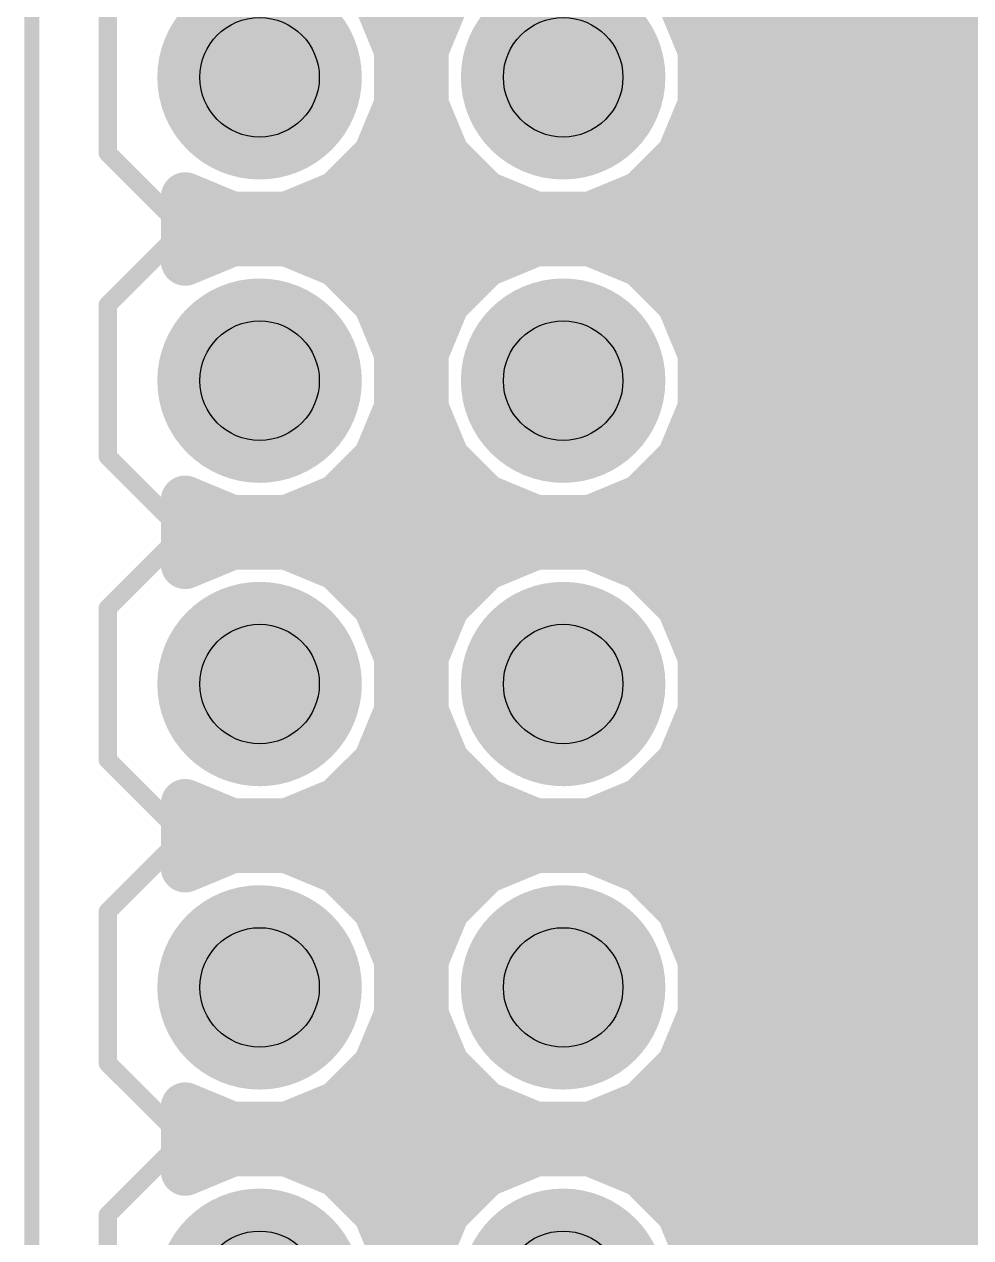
# Model space of a CAD drawing. Extents: x -0.1 to 54.7, y 0 to 86.4.
# Drawn here: x -0.06 to 7.85, y 42.35 to 52.51 of the extents above; entities that cross this region are included whole.
import ezdxf

# ---------------------------------------------------------------- set-up
doc = ezdxf.new("R2010")
doc.units = 0
for name, color, linetype in [('1', 22, 'CONTINUOUS'), ('16', 175, 'CONTINUOUS'), ('17', 82, 'CONTINUOUS'), ('20', 7, 'CONTINUOUS'), ('21', 253, 'CONTINUOUS'), ('29', 253, 'CONTINUOUS'), ('30', 253, 'CONTINUOUS'), ('44', 253, 'CONTINUOUS'), ('51', 253, 'CONTINUOUS')]:
    doc.layers.add(name, color=color, linetype=linetype)

# ---------------------------------------------------------------- blocks, each defined once
blk = doc.blocks.new('RECT')
blk.add_solid([(-0.5, -0.5), (0.5, -0.5), (-0.5, 0.5), (0.5, 0.5)])
blk = doc.blocks.new('ROUNDP')
at = {"const_width": 0.5}
blk.add_lwpolyline([(0, -0.25, 1), (0, 0.25, 1), (0, -0.25)], format="xyb", dxfattribs=at)

msp = doc.modelspace()

# ---------------------------------------------------------------- linework, layer by layer
at = {"layer": '1', "const_width": 0.4064}
for points in [[(3.0654, 52.3008), (2.8887, 52.7273)], [(3.4613, 52.7273), (3.2846, 52.3008)], [(5.6054, 52.3008), (5.4287, 52.7273)], [(3.0137, 52.4256), (3.3363, 52.4256)], [(5.5537, 52.4256), (15.4686, 52.4256)], [(3.0654, 51.8392), (3.0654, 52.3008)], [(3.2846, 52.3008), (3.2846, 51.8392)], [(5.6054, 51.8392), (5.6054, 52.3008)], [(3.0654, 52.0192), (3.2846, 52.0192)], [(5.6054, 52.0192), (15.4686, 52.0192)], [(2.8887, 51.4127), (3.0654, 51.8392)], [(3.2846, 51.8392), (3.4613, 51.4127)], [(5.4287, 51.4127), (5.6054, 51.8392)], [(2.9716, 51.6128), (3.3784, 51.6128)], [(5.5116, 51.6128), (15.4686, 51.6128)], [(2.5623, 51.0863), (2.8887, 51.4127)], [(3.4613, 51.4127), (3.7877, 51.0863)], [(5.1023, 51.0863), (5.4287, 51.4127)], [(2.6825, 51.2064), (3.6675, 51.2064)], [(5.2225, 51.2064), (15.4686, 51.2064)], [(1.2827, 50.5282), (1.2827, 51.0718)], [(1.2827, 51.0718), (1.6742, 50.9096)], [(2.1358, 50.9096), (2.5623, 51.0863)], [(3.7877, 51.0863), (4.2142, 50.9096)], [(4.6758, 50.9096), (5.1023, 51.0863)], [(1.6742, 50.9096), (2.1358, 50.9096)], [(4.2142, 50.9096), (4.6758, 50.9096)], [(1.2827, 50.8), (15.4686, 50.8)], [(1.6742, 50.6904), (1.2827, 50.5282)], [(2.1358, 50.6904), (1.6742, 50.6904)], [(2.5623, 50.5137), (2.1358, 50.6904)], [(4.2142, 50.6904), (3.7877, 50.5137)], [(4.6758, 50.6904), (4.2142, 50.6904)], [(5.1023, 50.5137), (4.6758, 50.6904)], [(2.8887, 50.1873), (2.5623, 50.5137)], [(3.7877, 50.5137), (3.4613, 50.1873)], [(5.4287, 50.1873), (5.1023, 50.5137)], [(2.6825, 50.3936), (3.6675, 50.3936)], [(5.2225, 50.3936), (15.4686, 50.3936)], [(3.0654, 49.7608), (2.8887, 50.1873)], [(3.4613, 50.1873), (3.2846, 49.7608)], [(5.6054, 49.7608), (5.4287, 50.1873)], [(2.9716, 49.9872), (3.3784, 49.9872)], [(5.5116, 49.9872), (15.4686, 49.9872)], [(3.0654, 49.2992), (3.0654, 49.7608)], [(3.2846, 49.7608), (3.2846, 49.2992)], [(5.6054, 49.2992), (5.6054, 49.7608)], [(3.0654, 49.5808), (3.2846, 49.5808)], [(5.6054, 49.5808), (15.4686, 49.5808)], [(2.8887, 48.8727), (3.0654, 49.2992)], [(3.2846, 49.2992), (3.4613, 48.8727)], [(5.4287, 48.8727), (5.6054, 49.2992)], [(3.0137, 49.1744), (3.3363, 49.1744)], [(5.5537, 49.1744), (15.4686, 49.1744)], [(2.5623, 48.5463), (2.8887, 48.8727)], [(3.4613, 48.8727), (3.7877, 48.5463)], [(5.1023, 48.5463), (5.4287, 48.8727)], [(2.7841, 48.768), (3.5659, 48.768)], [(5.3241, 48.768), (15.4686, 48.768)], [(1.2827, 47.9882), (1.2827, 48.5318)], [(1.2827, 48.5318), (1.6742, 48.3696)], [(2.1358, 48.3696), (2.5623, 48.5463)], [(3.7877, 48.5463), (4.2142, 48.3696)], [(4.6758, 48.3696), (5.1023, 48.5463)], [(1.6742, 48.3696), (2.1358, 48.3696)], [(4.2142, 48.3696), (4.6758, 48.3696)], [(1.2827, 48.3616), (15.4686, 48.3616)], [(1.6742, 48.1504), (1.2827, 47.9882)], [(2.1358, 48.1504), (1.6742, 48.1504)], [(2.5623, 47.9737), (2.1358, 48.1504)], [(4.2142, 48.1504), (3.7877, 47.9737)], [(4.6758, 48.1504), (4.2142, 48.1504)], [(5.1023, 47.9737), (4.6758, 48.1504)], [(2.8887, 47.6473), (2.5623, 47.9737)], [(3.7877, 47.9737), (3.4613, 47.6473)], [(5.4287, 47.6473), (5.1023, 47.9737)], [(2.5809, 47.9552), (3.7691, 47.9552)], [(5.1208, 47.9552), (15.4686, 47.9552)], [(3.0654, 47.2208), (2.8887, 47.6473)], [(3.4613, 47.6473), (3.2846, 47.2208)], [(5.6054, 47.2208), (5.4287, 47.6473)], [(2.9295, 47.5488), (3.4205, 47.5488)], [(5.4695, 47.5488), (15.4686, 47.5488)], [(3.0654, 46.7592), (3.0654, 47.2208)], [(3.2846, 47.2208), (3.2846, 46.7592)], [(5.6054, 46.7592), (5.6054, 47.2208)], [(3.0654, 47.1424), (3.2846, 47.1424)], [(5.6054, 47.1424), (15.4686, 47.1424)], [(2.8887, 46.3327), (3.0654, 46.7592)], [(3.2846, 46.7592), (3.4613, 46.3327)], [(5.4287, 46.3327), (5.6054, 46.7592)], [(3.0558, 46.736), (3.2942, 46.736)], [(5.5958, 46.736), (15.4686, 46.736)], [(2.5623, 46.0063), (2.8887, 46.3327)], [(3.4613, 46.3327), (3.7877, 46.0063)], [(5.1023, 46.0063), (5.4287, 46.3327)], [(2.8857, 46.3296), (3.4643, 46.3296)], [(5.4257, 46.3296), (15.4686, 46.3296)], [(1.2827, 45.4482), (1.2827, 45.9918)], [(1.2827, 45.9918), (1.6742, 45.8296)], [(2.1358, 45.8296), (2.5623, 46.0063)], [(3.7877, 46.0063), (4.2142, 45.8296)], [(4.6758, 45.8296), (5.1023, 46.0063)], [(1.2827, 45.9232), (1.4482, 45.9232)], [(1.6742, 45.8296), (2.1358, 45.8296)], [(2.3618, 45.9232), (3.9882, 45.9232)], [(4.2142, 45.8296), (4.6758, 45.8296)], [(4.9018, 45.9232), (15.4686, 45.9232)], [(1.6742, 45.6104), (1.2827, 45.4482)], [(2.1358, 45.6104), (1.6742, 45.6104)], [(2.5623, 45.4337), (2.1358, 45.6104)], [(4.2142, 45.6104), (3.7877, 45.4337)], [(4.6758, 45.6104), (4.2142, 45.6104)], [(5.1023, 45.4337), (4.6758, 45.6104)], [(1.2827, 45.5168), (1.4482, 45.5168)], [(2.3618, 45.5168), (3.9882, 45.5168)], [(2.8887, 45.1073), (2.5623, 45.4337)], [(3.7877, 45.4337), (3.4613, 45.1073)], [(4.9018, 45.5168), (15.4686, 45.5168)], [(5.4287, 45.1073), (5.1023, 45.4337)], [(2.8857, 45.1104), (3.4643, 45.1104)], [(3.0654, 44.6808), (2.8887, 45.1073)], [(3.4613, 45.1073), (3.2846, 44.6808)], [(5.4257, 45.1104), (15.4686, 45.1104)], [(5.6054, 44.6808), (5.4287, 45.1073)], [(3.0558, 44.704), (3.2942, 44.704)], [(3.0654, 44.2192), (3.0654, 44.6808)], [(3.2846, 44.6808), (3.2846, 44.2192)], [(5.5958, 44.704), (15.4686, 44.704)], [(5.6054, 44.2192), (5.6054, 44.6808)], [(2.8887, 43.7927), (3.0654, 44.2192)], [(3.0654, 44.2976), (3.2846, 44.2976)], [(3.2846, 44.2192), (3.4613, 43.7927)], [(5.4287, 43.7927), (5.6054, 44.2192)], [(5.6054, 44.2976), (15.4686, 44.2976)], [(2.5623, 43.4663), (2.8887, 43.7927)], [(2.9295, 43.8912), (3.4205, 43.8912)], [(3.4613, 43.7927), (3.7877, 43.4663)], [(5.1023, 43.4663), (5.4287, 43.7927)], [(5.4695, 43.8912), (15.4686, 43.8912)], [(1.2827, 42.9082), (1.2827, 43.4518)], [(1.2827, 43.4518), (1.6742, 43.2896)], [(2.1358, 43.2896), (2.5623, 43.4663)], [(2.5809, 43.4848), (3.7691, 43.4848)], [(3.7877, 43.4663), (4.2142, 43.2896)], [(4.6758, 43.2896), (5.1023, 43.4663)], [(5.1209, 43.4848), (15.4686, 43.4848)], [(1.6742, 43.2896), (2.1358, 43.2896)], [(4.2142, 43.2896), (4.6758, 43.2896)], [(1.2827, 43.0784), (15.4686, 43.0784)], [(1.6742, 43.0704), (1.2827, 42.9082)], [(2.1358, 43.0704), (1.6742, 43.0704)], [(2.5623, 42.8937), (2.1358, 43.0704)], [(4.2142, 43.0704), (3.7877, 42.8937)], [(4.6758, 43.0704), (4.2142, 43.0704)], [(5.1023, 42.8937), (4.6758, 43.0704)], [(2.8887, 42.5673), (2.5623, 42.8937)], [(3.7877, 42.8937), (3.4613, 42.5673)], [(5.4287, 42.5673), (5.1023, 42.8937)], [(2.7841, 42.672), (3.5659, 42.672)], [(5.3241, 42.672), (15.4686, 42.672)], [(3.0654, 42.1408), (2.8887, 42.5673)], [(3.4613, 42.5673), (3.2846, 42.1408)], [(5.6054, 42.1408), (5.4287, 42.5673)], [(3.0137, 42.2656), (3.3363, 42.2656)], [(5.5537, 42.2656), (15.4686, 42.2656)]]:
    msp.add_lwpolyline(points, dxfattribs=at)
at = {"layer": '1', "const_width": 0.2032}
for points in [[(3.0137, 52.5272, 1), (3.0137, 52.324)], [(3.3363, 52.324, 1), (3.3363, 52.5272)], [(5.5537, 52.5272, 1), (5.5537, 52.324)], [(3.167, 52.3008, 1), (2.9638, 52.3008)], [(2.9715, 52.2619, 1), (3.1593, 52.3397)], [(3.3862, 52.3008, 1), (3.183, 52.3008)], [(3.1907, 52.3397, 1), (3.3785, 52.2619)], [(5.707, 52.3008, 1), (5.5038, 52.3008)], [(5.5115, 52.2619, 1), (5.6993, 52.3397)], [(3.0654, 52.1208, 1), (3.0654, 51.9176)], [(3.2846, 51.9176, 1), (3.2846, 52.1208)], [(5.6054, 52.1208, 1), (5.6054, 51.9176)], [(3.1593, 51.8003, 1), (2.9715, 51.8781)], [(3.3785, 51.8781, 1), (3.1907, 51.8003)], [(5.6993, 51.8003, 1), (5.5115, 51.8781)], [(2.9638, 51.8392, 1), (3.167, 51.8392)], [(3.183, 51.8392, 1), (3.3862, 51.8392)], [(5.5038, 51.8392, 1), (5.707, 51.8392)], [(2.9716, 51.7144, 1), (2.9716, 51.5112)], [(3.3784, 51.5112, 1), (3.3784, 51.7144)], [(5.5116, 51.7144, 1), (5.5116, 51.5112)], [(2.9606, 51.3408, 1), (2.8169, 51.4845)], [(3.5331, 51.4845, 1), (3.3894, 51.3408)], [(5.5006, 51.3408, 1), (5.3569, 51.4845)], [(2.7949, 51.4516, 1), (2.9826, 51.3738)], [(3.3674, 51.3738, 1), (3.5551, 51.4516)], [(5.3349, 51.4516, 1), (5.5226, 51.3738)], [(2.6825, 51.308, 1), (2.6825, 51.1048)], [(3.6675, 51.1048, 1), (3.6675, 51.308)], [(5.2225, 51.308, 1), (5.2225, 51.1048)], [(1.3843, 51.0718, 1), (1.1811, 51.0718)], [(1.3216, 51.1656, 1), (1.2438, 50.9779)], [(2.4905, 51.1581, 1), (2.6342, 51.0144)], [(2.6012, 50.9924, 1), (2.5234, 51.1801)], [(3.8266, 51.1801, 1), (3.7488, 50.9924)], [(3.7158, 51.0144, 1), (3.8595, 51.1581)], [(5.0305, 51.1581, 1), (5.1742, 51.0144)], [(5.1412, 50.9924, 1), (5.0634, 51.1801)], [(1.6742, 51.0112, 1), (1.6742, 50.808)], [(1.6353, 50.8157, 1), (1.7131, 51.0035)], [(2.0969, 51.0035, 1), (2.1747, 50.8157)], [(2.1358, 50.808, 1), (2.1358, 51.0112)], [(4.2142, 51.0112, 1), (4.2142, 50.808)], [(4.1753, 50.8157, 1), (4.2531, 51.0035)], [(4.6369, 51.0035, 1), (4.7147, 50.8157)], [(4.6758, 50.808, 1), (4.6758, 51.0112)], [(1.2827, 50.9016, 1), (1.2827, 50.6984)], [(1.6742, 50.792, 1), (1.6742, 50.5888)], [(1.7131, 50.5965, 1), (1.6353, 50.7843)], [(2.1747, 50.7843, 1), (2.0969, 50.5965)], [(2.1358, 50.5888, 1), (2.1358, 50.792)], [(4.2142, 50.792, 1), (4.2142, 50.5888)], [(4.2531, 50.5965, 1), (4.1753, 50.7843)], [(4.7147, 50.7843, 1), (4.6369, 50.5965)], [(4.6758, 50.5888, 1), (4.6758, 50.792)], [(1.2438, 50.6221, 1), (1.3216, 50.4344)], [(2.6342, 50.5856, 1), (2.4905, 50.4419)], [(2.5234, 50.4199, 1), (2.6012, 50.6076)], [(3.7488, 50.6076, 1), (3.8266, 50.4199)], [(3.8595, 50.4419, 1), (3.7158, 50.5856)], [(5.1742, 50.5856, 1), (5.0305, 50.4419)], [(5.0634, 50.4199, 1), (5.1412, 50.6076)], [(1.1811, 50.5282, 1), (1.3843, 50.5282)], [(2.6825, 50.4952, 1), (2.6825, 50.292)], [(3.6675, 50.292, 1), (3.6675, 50.4952)], [(5.2225, 50.4952, 1), (5.2225, 50.292)], [(2.9826, 50.2262, 1), (2.7949, 50.1484)], [(2.8169, 50.1155, 1), (2.9606, 50.2592)], [(3.3894, 50.2592, 1), (3.5331, 50.1155)], [(3.5551, 50.1484, 1), (3.3674, 50.2262)], [(5.5226, 50.2262, 1), (5.3349, 50.1484)], [(5.3569, 50.1155, 1), (5.5006, 50.2592)], [(2.9716, 50.0888, 1), (2.9716, 49.8856)], [(3.3784, 49.8856, 1), (3.3784, 50.0888)], [(5.5116, 50.0888, 1), (5.5116, 49.8856)], [(3.167, 49.7608, 1), (2.9638, 49.7608)], [(2.9715, 49.7219, 1), (3.1593, 49.7997)], [(3.3862, 49.7608, 1), (3.183, 49.7608)], [(3.1907, 49.7997, 1), (3.3785, 49.7219)], [(5.707, 49.7608, 1), (5.5038, 49.7608)], [(5.5115, 49.7219, 1), (5.6993, 49.7997)], [(3.0654, 49.6824, 1), (3.0654, 49.4792)], [(3.2846, 49.4792, 1), (3.2846, 49.6824)], [(5.6054, 49.6824, 1), (5.6054, 49.4792)], [(3.1593, 49.2603, 1), (2.9715, 49.3381)], [(3.3785, 49.3381, 1), (3.1907, 49.2603)], [(5.6993, 49.2603, 1), (5.5115, 49.3381)], [(2.9638, 49.2992, 1), (3.167, 49.2992)], [(3.183, 49.2992, 1), (3.3862, 49.2992)], [(5.5038, 49.2992, 1), (5.707, 49.2992)], [(3.0137, 49.276, 1), (3.0137, 49.0728)], [(3.3363, 49.0728, 1), (3.3363, 49.276)], [(5.5537, 49.276, 1), (5.5537, 49.0728)], [(2.9606, 48.8008, 1), (2.8169, 48.9445)], [(3.5331, 48.9445, 1), (3.3894, 48.8008)], [(5.5006, 48.8008, 1), (5.3569, 48.9445)], [(2.7949, 48.9116, 1), (2.9826, 48.8338)], [(3.3674, 48.8338, 1), (3.5551, 48.9116)], [(5.3349, 48.9116, 1), (5.5226, 48.8338)], [(2.7841, 48.8696, 1), (2.7841, 48.6664)], [(3.5659, 48.6664, 1), (3.5659, 48.8696)], [(5.3241, 48.8696, 1), (5.3241, 48.6664)], [(1.3843, 48.5318, 1), (1.1811, 48.5318)], [(1.3216, 48.6256, 1), (1.2438, 48.4379)], [(2.4905, 48.6181, 1), (2.6342, 48.4744)], [(2.6012, 48.4524, 1), (2.5234, 48.6401)], [(3.8266, 48.6401, 1), (3.7488, 48.4524)], [(3.7158, 48.4744, 1), (3.8595, 48.6181)], [(5.0305, 48.6181, 1), (5.1742, 48.4744)], [(5.1412, 48.4524, 1), (5.0634, 48.6401)], [(1.6742, 48.4712, 1), (1.6742, 48.268)], [(1.6353, 48.2757, 1), (1.7131, 48.4635)], [(2.0969, 48.4635, 1), (2.1747, 48.2757)], [(2.1358, 48.268, 1), (2.1358, 48.4712)], [(4.2142, 48.4712, 1), (4.2142, 48.268)], [(4.1753, 48.2757, 1), (4.2531, 48.4635)], [(4.6369, 48.4635, 1), (4.7147, 48.2757)], [(4.6758, 48.268, 1), (4.6758, 48.4712)], [(1.2827, 48.4632, 1), (1.2827, 48.26)], [(1.6742, 48.252, 1), (1.6742, 48.0488)], [(1.7131, 48.0565, 1), (1.6353, 48.2443)], [(2.1747, 48.2443, 1), (2.0969, 48.0565)], [(2.1358, 48.0488, 1), (2.1358, 48.252)], [(4.2142, 48.252, 1), (4.2142, 48.0488)], [(4.2531, 48.0565, 1), (4.1753, 48.2443)], [(4.7147, 48.2443, 1), (4.6369, 48.0565)], [(4.6758, 48.0488, 1), (4.6758, 48.252)], [(1.2438, 48.0821, 1), (1.3216, 47.8944)], [(2.6342, 48.0456, 1), (2.4905, 47.9019)], [(2.5234, 47.8799, 1), (2.6012, 48.0676)], [(3.7488, 48.0676, 1), (3.8266, 47.8799)], [(3.8595, 47.9019, 1), (3.7158, 48.0456)], [(5.1742, 48.0456, 1), (5.0305, 47.9019)], [(5.0634, 47.8799, 1), (5.1412, 48.0676)], [(1.1811, 47.9882, 1), (1.3843, 47.9882)], [(2.5809, 48.0568, 1), (2.5809, 47.8536)], [(3.7691, 47.8536, 1), (3.7691, 48.0568)], [(5.1208, 48.0568, 1), (5.1208, 47.8536)], [(2.9826, 47.6862, 1), (2.7949, 47.6084)], [(2.8169, 47.5755, 1), (2.9606, 47.7192)], [(3.3894, 47.7192, 1), (3.5331, 47.5755)], [(3.5551, 47.6084, 1), (3.3674, 47.6862)], [(5.5226, 47.6862, 1), (5.3349, 47.6084)], [(5.3569, 47.5755, 1), (5.5006, 47.7192)], [(2.9295, 47.6504, 1), (2.9295, 47.4472)], [(3.4205, 47.4472, 1), (3.4205, 47.6504)], [(5.4695, 47.6504, 1), (5.4695, 47.4472)], [(3.167, 47.2208, 1), (2.9638, 47.2208)], [(2.9715, 47.1819, 1), (3.1593, 47.2597)], [(3.3862, 47.2208, 1), (3.183, 47.2208)], [(3.1907, 47.2597, 1), (3.3785, 47.1819)], [(5.707, 47.2208, 1), (5.5038, 47.2208)], [(5.5115, 47.1819, 1), (5.6993, 47.2597)], [(3.0654, 47.244, 1), (3.0654, 47.0408)], [(3.2846, 47.0408, 1), (3.2846, 47.244)], [(5.6054, 47.244, 1), (5.6054, 47.0408)], [(3.1593, 46.7203, 1), (2.9715, 46.7981)], [(3.3785, 46.7981, 1), (3.1907, 46.7203)], [(5.6993, 46.7203, 1), (5.5115, 46.7981)], [(3.0558, 46.8376, 1), (3.0558, 46.6344)], [(2.9638, 46.7592, 1), (3.167, 46.7592)], [(3.183, 46.7592, 1), (3.3862, 46.7592)], [(3.2942, 46.6344, 1), (3.2942, 46.8376)], [(5.5958, 46.8376, 1), (5.5958, 46.6344)], [(5.5038, 46.7592, 1), (5.707, 46.7592)], [(2.9606, 46.2608, 1), (2.8169, 46.4045)], [(3.5331, 46.4045, 1), (3.3894, 46.2608)], [(5.5006, 46.2608, 1), (5.3569, 46.4045)], [(2.8857, 46.4312, 1), (2.8857, 46.228)], [(2.7949, 46.3716, 1), (2.9826, 46.2938)], [(3.3674, 46.2938, 1), (3.5551, 46.3716)], [(3.4643, 46.228, 1), (3.4643, 46.4312)], [(5.4257, 46.4312, 1), (5.4257, 46.228)], [(5.3349, 46.3716, 1), (5.5226, 46.2938)], [(1.3843, 45.9918, 1), (1.1811, 45.9918)], [(1.3216, 46.0856, 1), (1.2438, 45.8979)], [(2.4905, 46.0781, 1), (2.6342, 45.9344)], [(2.6012, 45.9124, 1), (2.5234, 46.1001)], [(3.8266, 46.1001, 1), (3.7488, 45.9124)], [(3.7158, 45.9344, 1), (3.8595, 46.0781)], [(5.0305, 46.0781, 1), (5.1742, 45.9344)], [(5.1412, 45.9124, 1), (5.0634, 46.1001)], [(1.2827, 46.0248, 1), (1.2827, 45.8216)], [(1.4482, 45.8216, 1), (1.4482, 46.0248)], [(1.6742, 45.9312, 1), (1.6742, 45.728)], [(1.6353, 45.7357, 1), (1.7131, 45.9235)], [(2.0969, 45.9235, 1), (2.1747, 45.7357)], [(2.1358, 45.728, 1), (2.1358, 45.9312)], [(2.3618, 46.0248, 1), (2.3618, 45.8216)], [(3.9882, 45.8216, 1), (3.9882, 46.0248)], [(4.2142, 45.9312, 1), (4.2142, 45.728)], [(4.1753, 45.7357, 1), (4.2531, 45.9235)], [(4.6369, 45.9235, 1), (4.7147, 45.7357)], [(4.6758, 45.728, 1), (4.6758, 45.9312)], [(4.9018, 46.0248, 1), (4.9018, 45.8216)], [(1.6742, 45.712, 1), (1.6742, 45.5088)], [(1.7131, 45.5165, 1), (1.6353, 45.7043)], [(2.1747, 45.7043, 1), (2.0969, 45.5165)], [(2.1358, 45.5088, 1), (2.1358, 45.712)], [(4.2142, 45.712, 1), (4.2142, 45.5088)], [(4.2531, 45.5165, 1), (4.1753, 45.7043)], [(4.7147, 45.7043, 1), (4.6369, 45.5165)], [(4.6758, 45.5088, 1), (4.6758, 45.712)], [(1.2827, 45.6184, 1), (1.2827, 45.4152)], [(1.2438, 45.5421, 1), (1.3216, 45.3544)], [(1.4482, 45.4152, 1), (1.4482, 45.6184)], [(2.3618, 45.6184, 1), (2.3618, 45.4152)], [(2.6342, 45.5056, 1), (2.4905, 45.3619)], [(2.5234, 45.3399, 1), (2.6012, 45.5276)], [(3.7488, 45.5276, 1), (3.8266, 45.3399)], [(3.8595, 45.3619, 1), (3.7158, 45.5056)], [(3.9882, 45.4152, 1), (3.9882, 45.6184)], [(4.9018, 45.6184, 1), (4.9018, 45.4152)], [(5.1742, 45.5056, 1), (5.0305, 45.3619)], [(5.0634, 45.3399, 1), (5.1412, 45.5276)], [(1.1811, 45.4482, 1), (1.3843, 45.4482)], [(2.8857, 45.212, 1), (2.8857, 45.0088)], [(2.9826, 45.1462, 1), (2.7949, 45.0684)], [(2.8169, 45.0355, 1), (2.9606, 45.1792)], [(3.3894, 45.1792, 1), (3.5331, 45.0355)], [(3.5551, 45.0684, 1), (3.3674, 45.1462)], [(3.4643, 45.0088, 1), (3.4643, 45.212)], [(5.4257, 45.212, 1), (5.4257, 45.0088)], [(5.5226, 45.1462, 1), (5.3349, 45.0684)], [(5.3569, 45.0355, 1), (5.5006, 45.1792)], [(3.0558, 44.8056, 1), (3.0558, 44.6024)], [(3.167, 44.6808, 1), (2.9638, 44.6808)], [(2.9715, 44.6419, 1), (3.1593, 44.7197)], [(3.3862, 44.6808, 1), (3.183, 44.6808)], [(3.1907, 44.7197, 1), (3.3785, 44.6419)], [(3.2942, 44.6024, 1), (3.2942, 44.8056)], [(5.5958, 44.8056, 1), (5.5958, 44.6024)], [(5.707, 44.6808, 1), (5.5038, 44.6808)], [(5.5115, 44.6419, 1), (5.6993, 44.7197)], [(3.0654, 44.3992, 1), (3.0654, 44.196)], [(3.1593, 44.1803, 1), (2.9715, 44.2581)], [(3.3785, 44.2581, 1), (3.1907, 44.1803)], [(3.2846, 44.196, 1), (3.2846, 44.3992)], [(5.6054, 44.3992, 1), (5.6054, 44.196)], [(5.6993, 44.1803, 1), (5.5115, 44.2581)], [(2.9638, 44.2192, 1), (3.167, 44.2192)], [(3.183, 44.2192, 1), (3.3862, 44.2192)], [(5.5038, 44.2192, 1), (5.707, 44.2192)], [(2.9606, 43.7208, 1), (2.8169, 43.8645)], [(2.9295, 43.9928, 1), (2.9295, 43.7896)], [(3.5331, 43.8645, 1), (3.3894, 43.7208)], [(3.4205, 43.7896, 1), (3.4205, 43.9928)], [(5.5006, 43.7208, 1), (5.3569, 43.8645)], [(5.4695, 43.9928, 1), (5.4695, 43.7896)], [(2.7949, 43.8316, 1), (2.9826, 43.7538)], [(3.3674, 43.7538, 1), (3.5551, 43.8316)], [(5.3349, 43.8316, 1), (5.5226, 43.7538)], [(1.3843, 43.4518, 1), (1.1811, 43.4518)], [(1.3216, 43.5456, 1), (1.2438, 43.3579)], [(2.4905, 43.5381, 1), (2.6342, 43.3944)], [(2.5809, 43.5864, 1), (2.5809, 43.3832)], [(2.6012, 43.3724, 1), (2.5234, 43.5601)], [(3.8266, 43.5601, 1), (3.7488, 43.3724)], [(3.7158, 43.3944, 1), (3.8595, 43.5381)], [(3.7691, 43.3832, 1), (3.7691, 43.5864)], [(5.0305, 43.5381, 1), (5.1742, 43.3944)], [(5.1209, 43.5864, 1), (5.1209, 43.3832)], [(5.1412, 43.3724, 1), (5.0634, 43.5601)], [(1.6742, 43.3912, 1), (1.6742, 43.188)], [(1.6353, 43.1957, 1), (1.7131, 43.3835)], [(2.0969, 43.3835, 1), (2.1747, 43.1957)], [(2.1358, 43.188, 1), (2.1358, 43.3912)], [(4.2142, 43.3912, 1), (4.2142, 43.188)], [(4.1753, 43.1957, 1), (4.2531, 43.3835)], [(4.6369, 43.3835, 1), (4.7147, 43.1957)], [(4.6758, 43.188, 1), (4.6758, 43.3912)], [(1.2827, 43.18, 1), (1.2827, 42.9768)], [(1.6742, 43.172, 1), (1.6742, 42.9688)], [(1.7131, 42.9765, 1), (1.6353, 43.1643)], [(2.1747, 43.1643, 1), (2.0969, 42.9765)], [(2.1358, 42.9688, 1), (2.1358, 43.172)], [(4.2142, 43.172, 1), (4.2142, 42.9688)], [(4.2531, 42.9765, 1), (4.1753, 43.1643)], [(4.7147, 43.1643, 1), (4.6369, 42.9765)], [(4.6758, 42.9688, 1), (4.6758, 43.172)], [(1.2438, 43.0021, 1), (1.3216, 42.8144)], [(2.6342, 42.9656, 1), (2.4905, 42.8219)], [(2.5234, 42.7999, 1), (2.6012, 42.9876)], [(3.7488, 42.9876, 1), (3.8266, 42.7999)], [(3.8595, 42.8219, 1), (3.7158, 42.9656)], [(5.1742, 42.9656, 1), (5.0305, 42.8219)], [(5.0634, 42.7999, 1), (5.1412, 42.9876)], [(1.1811, 42.9082, 1), (1.3843, 42.9082)], [(2.7841, 42.7736, 1), (2.7841, 42.5704)], [(3.5659, 42.5704, 1), (3.5659, 42.7736)], [(5.3241, 42.7736, 1), (5.3241, 42.5704)], [(2.9826, 42.6062, 1), (2.7949, 42.5284)], [(2.8169, 42.4955, 1), (2.9606, 42.6392)], [(3.3894, 42.6392, 1), (3.5331, 42.4955)], [(3.5551, 42.5284, 1), (3.3674, 42.6062)], [(5.5226, 42.6062, 1), (5.3349, 42.5284)], [(5.3569, 42.4955, 1), (5.5006, 42.6392)], [(3.0137, 42.3672, 1), (3.0137, 42.164)], [(3.3363, 42.164, 1), (3.3363, 42.3672)], [(5.5537, 42.3672, 1), (5.5537, 42.164)]]:
    msp.add_lwpolyline(points, format="xyb", dxfattribs=at)
at = {"layer": '16', "const_width": 0.4064}
for points in [[(3.0654, 52.3008), (2.8887, 52.7273)], [(3.4613, 52.7273), (3.2846, 52.3008)], [(5.6054, 52.3008), (5.4287, 52.7273)], [(3.0137, 52.4256), (3.3363, 52.4256)], [(5.5537, 52.4256), (43.2323, 52.4256)], [(3.0654, 51.8392), (3.0654, 52.3008)], [(3.2846, 52.3008), (3.2846, 51.8392)], [(5.6054, 51.8392), (5.6054, 52.3008)], [(3.0654, 52.0192), (3.2846, 52.0192)], [(5.6054, 52.0192), (43.6387, 52.0192)], [(2.8887, 51.4127), (3.0654, 51.8392)], [(3.2846, 51.8392), (3.4613, 51.4127)], [(5.4287, 51.4127), (5.6054, 51.8392)], [(2.9716, 51.6128), (3.3784, 51.6128)], [(5.5116, 51.6128), (44.0451, 51.6128)], [(2.5623, 51.0863), (2.8887, 51.4127)], [(3.4613, 51.4127), (3.7877, 51.0863)], [(5.1023, 51.0863), (5.4287, 51.4127)], [(2.6825, 51.2064), (3.6675, 51.2064)], [(5.2225, 51.2064), (44.4515, 51.2064)], [(1.2827, 50.5282), (1.2827, 51.0718)], [(1.2827, 51.0718), (1.6742, 50.9096)], [(2.1358, 50.9096), (2.5623, 51.0863)], [(3.7877, 51.0863), (4.2142, 50.9096)], [(4.6758, 50.9096), (5.1023, 51.0863)], [(1.6742, 50.9096), (2.1358, 50.9096)], [(4.2142, 50.9096), (4.6758, 50.9096)], [(1.2827, 50.8), (44.8579, 50.8)], [(1.6742, 50.6904), (1.2827, 50.5282)], [(2.1358, 50.6904), (1.6742, 50.6904)], [(2.5623, 50.5137), (2.1358, 50.6904)], [(4.2142, 50.6904), (3.7877, 50.5137)], [(4.6758, 50.6904), (4.2142, 50.6904)], [(5.1023, 50.5137), (4.6758, 50.6904)], [(2.8887, 50.1873), (2.5623, 50.5137)], [(3.7877, 50.5137), (3.4613, 50.1873)], [(5.4287, 50.1873), (5.1023, 50.5137)], [(2.6825, 50.3936), (3.6675, 50.3936)], [(5.2225, 50.3936), (45.2643, 50.3936)], [(3.0654, 49.7608), (2.8887, 50.1873)], [(3.4613, 50.1873), (3.2846, 49.7608)], [(5.6054, 49.7608), (5.4287, 50.1873)], [(2.9716, 49.9872), (3.3784, 49.9872)], [(5.5116, 49.9872), (45.6707, 49.9872)], [(3.0654, 49.2992), (3.0654, 49.7608)], [(3.2846, 49.7608), (3.2846, 49.2992)], [(5.6054, 49.2992), (5.6054, 49.7608)], [(3.0654, 49.5808), (3.2846, 49.5808)], [(5.6054, 49.5808), (46.0771, 49.5808)], [(2.8887, 48.8727), (3.0654, 49.2992)], [(3.2846, 49.2992), (3.4613, 48.8727)], [(5.4287, 48.8727), (5.6054, 49.2992)], [(3.0137, 49.1744), (3.3363, 49.1744)], [(5.5537, 49.1744), (46.4835, 49.1744)], [(2.5623, 48.5463), (2.8887, 48.8727)], [(3.4613, 48.8727), (3.7877, 48.5463)], [(5.1023, 48.5463), (5.4287, 48.8727)], [(2.7841, 48.768), (3.5659, 48.768)], [(5.3241, 48.768), (46.8899, 48.768)], [(1.2827, 47.9882), (1.2827, 48.5318)], [(1.2827, 48.5318), (1.6742, 48.3696)], [(2.1358, 48.3696), (2.5623, 48.5463)], [(3.7877, 48.5463), (4.2142, 48.3696)], [(4.6758, 48.3696), (5.1023, 48.5463)], [(1.6742, 48.3696), (2.1358, 48.3696)], [(4.2142, 48.3696), (4.6758, 48.3696)], [(1.2827, 48.3616), (47.2963, 48.3616)], [(1.6742, 48.1504), (1.2827, 47.9882)], [(2.1358, 48.1504), (1.6742, 48.1504)], [(2.5623, 47.9737), (2.1358, 48.1504)], [(4.2142, 48.1504), (3.7877, 47.9737)], [(4.6758, 48.1504), (4.2142, 48.1504)], [(5.1023, 47.9737), (4.6758, 48.1504)], [(2.8887, 47.6473), (2.5623, 47.9737)], [(3.7877, 47.9737), (3.4613, 47.6473)], [(5.4287, 47.6473), (5.1023, 47.9737)], [(2.5809, 47.9552), (3.7691, 47.9552)], [(5.1208, 47.9552), (47.7027, 47.9552)], [(3.0654, 47.2208), (2.8887, 47.6473)], [(3.4613, 47.6473), (3.2846, 47.2208)], [(5.6054, 47.2208), (5.4287, 47.6473)], [(2.9295, 47.5488), (3.4205, 47.5488)], [(5.4695, 47.5488), (48.1091, 47.5488)], [(3.0654, 46.7592), (3.0654, 47.2208)], [(3.2846, 47.2208), (3.2846, 46.7592)], [(5.6054, 46.7592), (5.6054, 47.2208)], [(3.0654, 47.1424), (3.2846, 47.1424)], [(5.6054, 47.1424), (48.5155, 47.1424)], [(2.8887, 46.3327), (3.0654, 46.7592)], [(3.2846, 46.7592), (3.4613, 46.3327)], [(5.4287, 46.3327), (5.6054, 46.7592)], [(3.0558, 46.736), (3.2942, 46.736)], [(5.5958, 46.736), (48.9219, 46.736)], [(2.5623, 46.0063), (2.8887, 46.3327)], [(3.4613, 46.3327), (3.7877, 46.0063)], [(5.1023, 46.0063), (5.4287, 46.3327)], [(2.8857, 46.3296), (3.4643, 46.3296)], [(5.4257, 46.3296), (49.1843, 46.3296)], [(1.2827, 45.4482), (1.2827, 45.9918)], [(1.2827, 45.9918), (1.6742, 45.8296)], [(2.1358, 45.8296), (2.5623, 46.0063)], [(3.7877, 46.0063), (4.2142, 45.8296)], [(4.6758, 45.8296), (5.1023, 46.0063)], [(1.2827, 45.9232), (1.4482, 45.9232)], [(1.6742, 45.8296), (2.1358, 45.8296)], [(2.3618, 45.9232), (3.9882, 45.9232)], [(4.2142, 45.8296), (4.6758, 45.8296)], [(4.9018, 45.9232), (49.7082, 45.9232)], [(1.6742, 45.6104), (1.2827, 45.4482)], [(2.1358, 45.6104), (1.6742, 45.6104)], [(2.5623, 45.4337), (2.1358, 45.6104)], [(4.2142, 45.6104), (3.7877, 45.4337)], [(4.6758, 45.6104), (4.2142, 45.6104)], [(5.1023, 45.4337), (4.6758, 45.6104)], [(1.2827, 45.5168), (1.4482, 45.5168)], [(2.3618, 45.5168), (3.9882, 45.5168)], [(2.8887, 45.1073), (2.5623, 45.4337)], [(3.7877, 45.4337), (3.4613, 45.1073)], [(4.9018, 45.5168), (49.7082, 45.5168)], [(5.4287, 45.1073), (5.1023, 45.4337)], [(2.8857, 45.1104), (3.4643, 45.1104)], [(3.0654, 44.6808), (2.8887, 45.1073)], [(3.4613, 45.1073), (3.2846, 44.6808)], [(5.4257, 45.1104), (49.1843, 45.1104)], [(5.6054, 44.6808), (5.4287, 45.1073)], [(3.0558, 44.704), (3.2942, 44.704)], [(3.0654, 44.2192), (3.0654, 44.6808)], [(3.2846, 44.6808), (3.2846, 44.2192)], [(5.5958, 44.704), (49.0142, 44.704)], [(5.6054, 44.2192), (5.6054, 44.6808)], [(2.8887, 43.7927), (3.0654, 44.2192)], [(3.0654, 44.2976), (3.2846, 44.2976)], [(3.2846, 44.2192), (3.4613, 43.7927)], [(5.4287, 43.7927), (5.6054, 44.2192)], [(5.6054, 44.2976), (49.0046, 44.2976)], [(2.5623, 43.4663), (2.8887, 43.7927)], [(2.9295, 43.8912), (3.4205, 43.8912)], [(3.4613, 43.7927), (3.7877, 43.4663)], [(5.1023, 43.4663), (5.4287, 43.7927)], [(5.4695, 43.8912), (49.1405, 43.8912)], [(1.2827, 42.9082), (1.2827, 43.4518)], [(1.2827, 43.4518), (1.6742, 43.2896)], [(2.1358, 43.2896), (2.5623, 43.4663)], [(2.5809, 43.4848), (3.7691, 43.4848)], [(3.7877, 43.4663), (4.2142, 43.2896)], [(4.6758, 43.2896), (5.1023, 43.4663)], [(5.1209, 43.4848), (49.4891, 43.4848)], [(1.6742, 43.2896), (2.1358, 43.2896)], [(4.2142, 43.2896), (4.6758, 43.2896)], [(1.2827, 43.0784), (53.3273, 43.0784)], [(1.6742, 43.0704), (1.2827, 42.9082)], [(2.1358, 43.0704), (1.6742, 43.0704)], [(2.5623, 42.8937), (2.1358, 43.0704)], [(4.2142, 43.0704), (3.7877, 42.8937)], [(4.6758, 43.0704), (4.2142, 43.0704)], [(5.1023, 42.8937), (4.6758, 43.0704)], [(2.8887, 42.5673), (2.5623, 42.8937)], [(3.7877, 42.8937), (3.4613, 42.5673)], [(5.4287, 42.5673), (5.1023, 42.8937)], [(2.7841, 42.672), (3.5659, 42.672)], [(5.3241, 42.672), (49.2859, 42.672)], [(3.0654, 42.1408), (2.8887, 42.5673)], [(3.4613, 42.5673), (3.2846, 42.1408)], [(5.6054, 42.1408), (5.4287, 42.5673)], [(3.0137, 42.2656), (3.3363, 42.2656)], [(5.5537, 42.2656), (49.0563, 42.2656)]]:
    msp.add_lwpolyline(points, dxfattribs=at)
at = {"layer": '16', "const_width": 0.2032}
for points in [[(3.0137, 52.5272, 1), (3.0137, 52.324)], [(3.3363, 52.324, 1), (3.3363, 52.5272)], [(5.5537, 52.5272, 1), (5.5537, 52.324)], [(3.167, 52.3008, 1), (2.9638, 52.3008)], [(2.9715, 52.2619, 1), (3.1593, 52.3397)], [(3.3862, 52.3008, 1), (3.183, 52.3008)], [(3.1907, 52.3397, 1), (3.3785, 52.2619)], [(5.707, 52.3008, 1), (5.5038, 52.3008)], [(5.5115, 52.2619, 1), (5.6993, 52.3397)], [(3.0654, 52.1208, 1), (3.0654, 51.9176)], [(3.2846, 51.9176, 1), (3.2846, 52.1208)], [(5.6054, 52.1208, 1), (5.6054, 51.9176)], [(3.1593, 51.8003, 1), (2.9715, 51.8781)], [(3.3785, 51.8781, 1), (3.1907, 51.8003)], [(5.6993, 51.8003, 1), (5.5115, 51.8781)], [(2.9638, 51.8392, 1), (3.167, 51.8392)], [(3.183, 51.8392, 1), (3.3862, 51.8392)], [(5.5038, 51.8392, 1), (5.707, 51.8392)], [(2.9716, 51.7144, 1), (2.9716, 51.5112)], [(3.3784, 51.5112, 1), (3.3784, 51.7144)], [(5.5116, 51.7144, 1), (5.5116, 51.5112)], [(2.9606, 51.3408, 1), (2.8169, 51.4845)], [(3.5331, 51.4845, 1), (3.3894, 51.3408)], [(5.5006, 51.3408, 1), (5.3569, 51.4845)], [(2.7949, 51.4516, 1), (2.9826, 51.3738)], [(3.3674, 51.3738, 1), (3.5551, 51.4516)], [(5.3349, 51.4516, 1), (5.5226, 51.3738)], [(2.6825, 51.308, 1), (2.6825, 51.1048)], [(3.6675, 51.1048, 1), (3.6675, 51.308)], [(5.2225, 51.308, 1), (5.2225, 51.1048)], [(1.3843, 51.0718, 1), (1.1811, 51.0718)], [(1.3216, 51.1656, 1), (1.2438, 50.9779)], [(2.4905, 51.1581, 1), (2.6342, 51.0144)], [(2.6012, 50.9924, 1), (2.5234, 51.1801)], [(3.8266, 51.1801, 1), (3.7488, 50.9924)], [(3.7158, 51.0144, 1), (3.8595, 51.1581)], [(5.0305, 51.1581, 1), (5.1742, 51.0144)], [(5.1412, 50.9924, 1), (5.0634, 51.1801)], [(1.6742, 51.0112, 1), (1.6742, 50.808)], [(1.6353, 50.8157, 1), (1.7131, 51.0035)], [(2.0969, 51.0035, 1), (2.1747, 50.8157)], [(2.1358, 50.808, 1), (2.1358, 51.0112)], [(4.2142, 51.0112, 1), (4.2142, 50.808)], [(4.1753, 50.8157, 1), (4.2531, 51.0035)], [(4.6369, 51.0035, 1), (4.7147, 50.8157)], [(4.6758, 50.808, 1), (4.6758, 51.0112)], [(1.2827, 50.9016, 1), (1.2827, 50.6984)], [(1.6742, 50.792, 1), (1.6742, 50.5888)], [(1.7131, 50.5965, 1), (1.6353, 50.7843)], [(2.1747, 50.7843, 1), (2.0969, 50.5965)], [(2.1358, 50.5888, 1), (2.1358, 50.792)], [(4.2142, 50.792, 1), (4.2142, 50.5888)], [(4.2531, 50.5965, 1), (4.1753, 50.7843)], [(4.7147, 50.7843, 1), (4.6369, 50.5965)], [(4.6758, 50.5888, 1), (4.6758, 50.792)], [(1.2438, 50.6221, 1), (1.3216, 50.4344)], [(2.6342, 50.5856, 1), (2.4905, 50.4419)], [(2.5234, 50.4199, 1), (2.6012, 50.6076)], [(3.7488, 50.6076, 1), (3.8266, 50.4199)], [(3.8595, 50.4419, 1), (3.7158, 50.5856)], [(5.1742, 50.5856, 1), (5.0305, 50.4419)], [(5.0634, 50.4199, 1), (5.1412, 50.6076)], [(1.1811, 50.5282, 1), (1.3843, 50.5282)], [(2.6825, 50.4952, 1), (2.6825, 50.292)], [(3.6675, 50.292, 1), (3.6675, 50.4952)], [(5.2225, 50.4952, 1), (5.2225, 50.292)], [(2.9826, 50.2262, 1), (2.7949, 50.1484)], [(2.8169, 50.1155, 1), (2.9606, 50.2592)], [(3.3894, 50.2592, 1), (3.5331, 50.1155)], [(3.5551, 50.1484, 1), (3.3674, 50.2262)], [(5.5226, 50.2262, 1), (5.3349, 50.1484)], [(5.3569, 50.1155, 1), (5.5006, 50.2592)], [(2.9716, 50.0888, 1), (2.9716, 49.8856)], [(3.3784, 49.8856, 1), (3.3784, 50.0888)], [(5.5116, 50.0888, 1), (5.5116, 49.8856)], [(3.167, 49.7608, 1), (2.9638, 49.7608)], [(2.9715, 49.7219, 1), (3.1593, 49.7997)], [(3.3862, 49.7608, 1), (3.183, 49.7608)], [(3.1907, 49.7997, 1), (3.3785, 49.7219)], [(5.707, 49.7608, 1), (5.5038, 49.7608)], [(5.5115, 49.7219, 1), (5.6993, 49.7997)], [(3.0654, 49.6824, 1), (3.0654, 49.4792)], [(3.2846, 49.4792, 1), (3.2846, 49.6824)], [(5.6054, 49.6824, 1), (5.6054, 49.4792)], [(3.1593, 49.2603, 1), (2.9715, 49.3381)], [(3.3785, 49.3381, 1), (3.1907, 49.2603)], [(5.6993, 49.2603, 1), (5.5115, 49.3381)], [(2.9638, 49.2992, 1), (3.167, 49.2992)], [(3.183, 49.2992, 1), (3.3862, 49.2992)], [(5.5038, 49.2992, 1), (5.707, 49.2992)], [(3.0137, 49.276, 1), (3.0137, 49.0728)], [(3.3363, 49.0728, 1), (3.3363, 49.276)], [(5.5537, 49.276, 1), (5.5537, 49.0728)], [(2.9606, 48.8008, 1), (2.8169, 48.9445)], [(3.5331, 48.9445, 1), (3.3894, 48.8008)], [(5.5006, 48.8008, 1), (5.3569, 48.9445)], [(2.7949, 48.9116, 1), (2.9826, 48.8338)], [(3.3674, 48.8338, 1), (3.5551, 48.9116)], [(5.3349, 48.9116, 1), (5.5226, 48.8338)], [(2.7841, 48.8696, 1), (2.7841, 48.6664)], [(3.5659, 48.6664, 1), (3.5659, 48.8696)], [(5.3241, 48.8696, 1), (5.3241, 48.6664)], [(1.3843, 48.5318, 1), (1.1811, 48.5318)], [(1.3216, 48.6256, 1), (1.2438, 48.4379)], [(2.4905, 48.6181, 1), (2.6342, 48.4744)], [(2.6012, 48.4524, 1), (2.5234, 48.6401)], [(3.8266, 48.6401, 1), (3.7488, 48.4524)], [(3.7158, 48.4744, 1), (3.8595, 48.6181)], [(5.0305, 48.6181, 1), (5.1742, 48.4744)], [(5.1412, 48.4524, 1), (5.0634, 48.6401)], [(1.6742, 48.4712, 1), (1.6742, 48.268)], [(1.6353, 48.2757, 1), (1.7131, 48.4635)], [(2.0969, 48.4635, 1), (2.1747, 48.2757)], [(2.1358, 48.268, 1), (2.1358, 48.4712)], [(4.2142, 48.4712, 1), (4.2142, 48.268)], [(4.1753, 48.2757, 1), (4.2531, 48.4635)], [(4.6369, 48.4635, 1), (4.7147, 48.2757)], [(4.6758, 48.268, 1), (4.6758, 48.4712)], [(1.2827, 48.4632, 1), (1.2827, 48.26)], [(1.6742, 48.252, 1), (1.6742, 48.0488)], [(1.7131, 48.0565, 1), (1.6353, 48.2443)], [(2.1747, 48.2443, 1), (2.0969, 48.0565)], [(2.1358, 48.0488, 1), (2.1358, 48.252)], [(4.2142, 48.252, 1), (4.2142, 48.0488)], [(4.2531, 48.0565, 1), (4.1753, 48.2443)], [(4.7147, 48.2443, 1), (4.6369, 48.0565)], [(4.6758, 48.0488, 1), (4.6758, 48.252)], [(1.2438, 48.0821, 1), (1.3216, 47.8944)], [(2.6342, 48.0456, 1), (2.4905, 47.9019)], [(2.5234, 47.8799, 1), (2.6012, 48.0676)], [(3.7488, 48.0676, 1), (3.8266, 47.8799)], [(3.8595, 47.9019, 1), (3.7158, 48.0456)], [(5.1742, 48.0456, 1), (5.0305, 47.9019)], [(5.0634, 47.8799, 1), (5.1412, 48.0676)], [(1.1811, 47.9882, 1), (1.3843, 47.9882)], [(2.5809, 48.0568, 1), (2.5809, 47.8536)], [(3.7691, 47.8536, 1), (3.7691, 48.0568)], [(5.1208, 48.0568, 1), (5.1208, 47.8536)], [(2.9826, 47.6862, 1), (2.7949, 47.6084)], [(2.8169, 47.5755, 1), (2.9606, 47.7192)], [(3.3894, 47.7192, 1), (3.5331, 47.5755)], [(3.5551, 47.6084, 1), (3.3674, 47.6862)], [(5.5226, 47.6862, 1), (5.3349, 47.6084)], [(5.3569, 47.5755, 1), (5.5006, 47.7192)], [(2.9295, 47.6504, 1), (2.9295, 47.4472)], [(3.4205, 47.4472, 1), (3.4205, 47.6504)], [(5.4695, 47.6504, 1), (5.4695, 47.4472)], [(3.167, 47.2208, 1), (2.9638, 47.2208)], [(2.9715, 47.1819, 1), (3.1593, 47.2597)], [(3.3862, 47.2208, 1), (3.183, 47.2208)], [(3.1907, 47.2597, 1), (3.3785, 47.1819)], [(5.707, 47.2208, 1), (5.5038, 47.2208)], [(5.5115, 47.1819, 1), (5.6993, 47.2597)], [(3.0654, 47.244, 1), (3.0654, 47.0408)], [(3.2846, 47.0408, 1), (3.2846, 47.244)], [(5.6054, 47.244, 1), (5.6054, 47.0408)], [(3.1593, 46.7203, 1), (2.9715, 46.7981)], [(3.3785, 46.7981, 1), (3.1907, 46.7203)], [(5.6993, 46.7203, 1), (5.5115, 46.7981)], [(3.0558, 46.8376, 1), (3.0558, 46.6344)], [(2.9638, 46.7592, 1), (3.167, 46.7592)], [(3.183, 46.7592, 1), (3.3862, 46.7592)], [(3.2942, 46.6344, 1), (3.2942, 46.8376)], [(5.5958, 46.8376, 1), (5.5958, 46.6344)], [(5.5038, 46.7592, 1), (5.707, 46.7592)], [(2.9606, 46.2608, 1), (2.8169, 46.4045)], [(3.5331, 46.4045, 1), (3.3894, 46.2608)], [(5.5006, 46.2608, 1), (5.3569, 46.4045)], [(2.8857, 46.4312, 1), (2.8857, 46.228)], [(2.7949, 46.3716, 1), (2.9826, 46.2938)], [(3.3674, 46.2938, 1), (3.5551, 46.3716)], [(3.4643, 46.228, 1), (3.4643, 46.4312)], [(5.4257, 46.4312, 1), (5.4257, 46.228)], [(5.3349, 46.3716, 1), (5.5226, 46.2938)], [(1.3843, 45.9918, 1), (1.1811, 45.9918)], [(1.3216, 46.0856, 1), (1.2438, 45.8979)], [(2.4905, 46.0781, 1), (2.6342, 45.9344)], [(2.6012, 45.9124, 1), (2.5234, 46.1001)], [(3.8266, 46.1001, 1), (3.7488, 45.9124)], [(3.7158, 45.9344, 1), (3.8595, 46.0781)], [(5.0305, 46.0781, 1), (5.1742, 45.9344)], [(5.1412, 45.9124, 1), (5.0634, 46.1001)], [(1.2827, 46.0248, 1), (1.2827, 45.8216)], [(1.4482, 45.8216, 1), (1.4482, 46.0248)], [(1.6742, 45.9312, 1), (1.6742, 45.728)], [(1.6353, 45.7357, 1), (1.7131, 45.9235)], [(2.0969, 45.9235, 1), (2.1747, 45.7357)], [(2.1358, 45.728, 1), (2.1358, 45.9312)], [(2.3618, 46.0248, 1), (2.3618, 45.8216)], [(3.9882, 45.8216, 1), (3.9882, 46.0248)], [(4.2142, 45.9312, 1), (4.2142, 45.728)], [(4.1753, 45.7357, 1), (4.2531, 45.9235)], [(4.6369, 45.9235, 1), (4.7147, 45.7357)], [(4.6758, 45.728, 1), (4.6758, 45.9312)], [(4.9018, 46.0248, 1), (4.9018, 45.8216)], [(1.6742, 45.712, 1), (1.6742, 45.5088)], [(1.7131, 45.5165, 1), (1.6353, 45.7043)], [(2.1747, 45.7043, 1), (2.0969, 45.5165)], [(2.1358, 45.5088, 1), (2.1358, 45.712)], [(4.2142, 45.712, 1), (4.2142, 45.5088)], [(4.2531, 45.5165, 1), (4.1753, 45.7043)], [(4.7147, 45.7043, 1), (4.6369, 45.5165)], [(4.6758, 45.5088, 1), (4.6758, 45.712)], [(1.2827, 45.6184, 1), (1.2827, 45.4152)], [(1.2438, 45.5421, 1), (1.3216, 45.3544)], [(1.4482, 45.4152, 1), (1.4482, 45.6184)], [(2.3618, 45.6184, 1), (2.3618, 45.4152)], [(2.6342, 45.5056, 1), (2.4905, 45.3619)], [(2.5234, 45.3399, 1), (2.6012, 45.5276)], [(3.7488, 45.5276, 1), (3.8266, 45.3399)], [(3.8595, 45.3619, 1), (3.7158, 45.5056)], [(3.9882, 45.4152, 1), (3.9882, 45.6184)], [(4.9018, 45.6184, 1), (4.9018, 45.4152)], [(5.1742, 45.5056, 1), (5.0305, 45.3619)], [(5.0634, 45.3399, 1), (5.1412, 45.5276)], [(1.1811, 45.4482, 1), (1.3843, 45.4482)], [(2.8857, 45.212, 1), (2.8857, 45.0088)], [(2.9826, 45.1462, 1), (2.7949, 45.0684)], [(2.8169, 45.0355, 1), (2.9606, 45.1792)], [(3.3894, 45.1792, 1), (3.5331, 45.0355)], [(3.5551, 45.0684, 1), (3.3674, 45.1462)], [(3.4643, 45.0088, 1), (3.4643, 45.212)], [(5.4257, 45.212, 1), (5.4257, 45.0088)], [(5.5226, 45.1462, 1), (5.3349, 45.0684)], [(5.3569, 45.0355, 1), (5.5006, 45.1792)], [(3.0558, 44.8056, 1), (3.0558, 44.6024)], [(3.167, 44.6808, 1), (2.9638, 44.6808)], [(2.9715, 44.6419, 1), (3.1593, 44.7197)], [(3.3862, 44.6808, 1), (3.183, 44.6808)], [(3.1907, 44.7197, 1), (3.3785, 44.6419)], [(3.2942, 44.6024, 1), (3.2942, 44.8056)], [(5.5958, 44.8056, 1), (5.5958, 44.6024)], [(5.707, 44.6808, 1), (5.5038, 44.6808)], [(5.5115, 44.6419, 1), (5.6993, 44.7197)], [(3.0654, 44.3992, 1), (3.0654, 44.196)], [(3.1593, 44.1803, 1), (2.9715, 44.2581)], [(3.3785, 44.2581, 1), (3.1907, 44.1803)], [(3.2846, 44.196, 1), (3.2846, 44.3992)], [(5.6054, 44.3992, 1), (5.6054, 44.196)], [(5.6993, 44.1803, 1), (5.5115, 44.2581)], [(2.9638, 44.2192, 1), (3.167, 44.2192)], [(3.183, 44.2192, 1), (3.3862, 44.2192)], [(5.5038, 44.2192, 1), (5.707, 44.2192)], [(2.9606, 43.7208, 1), (2.8169, 43.8645)], [(2.9295, 43.9928, 1), (2.9295, 43.7896)], [(3.5331, 43.8645, 1), (3.3894, 43.7208)], [(3.4205, 43.7896, 1), (3.4205, 43.9928)], [(5.5006, 43.7208, 1), (5.3569, 43.8645)], [(5.4695, 43.9928, 1), (5.4695, 43.7896)], [(2.7949, 43.8316, 1), (2.9826, 43.7538)], [(3.3674, 43.7538, 1), (3.5551, 43.8316)], [(5.3349, 43.8316, 1), (5.5226, 43.7538)], [(1.3843, 43.4518, 1), (1.1811, 43.4518)], [(1.3216, 43.5456, 1), (1.2438, 43.3579)], [(2.4905, 43.5381, 1), (2.6342, 43.3944)], [(2.5809, 43.5864, 1), (2.5809, 43.3832)], [(2.6012, 43.3724, 1), (2.5234, 43.5601)], [(3.8266, 43.5601, 1), (3.7488, 43.3724)], [(3.7158, 43.3944, 1), (3.8595, 43.5381)], [(3.7691, 43.3832, 1), (3.7691, 43.5864)], [(5.0305, 43.5381, 1), (5.1742, 43.3944)], [(5.1209, 43.5864, 1), (5.1209, 43.3832)], [(5.1412, 43.3724, 1), (5.0634, 43.5601)], [(1.6742, 43.3912, 1), (1.6742, 43.188)], [(1.6353, 43.1957, 1), (1.7131, 43.3835)], [(2.0969, 43.3835, 1), (2.1747, 43.1957)], [(2.1358, 43.188, 1), (2.1358, 43.3912)], [(4.2142, 43.3912, 1), (4.2142, 43.188)], [(4.1753, 43.1957, 1), (4.2531, 43.3835)], [(4.6369, 43.3835, 1), (4.7147, 43.1957)], [(4.6758, 43.188, 1), (4.6758, 43.3912)], [(1.2827, 43.18, 1), (1.2827, 42.9768)], [(1.6742, 43.172, 1), (1.6742, 42.9688)], [(1.7131, 42.9765, 1), (1.6353, 43.1643)], [(2.1747, 43.1643, 1), (2.0969, 42.9765)], [(2.1358, 42.9688, 1), (2.1358, 43.172)], [(4.2142, 43.172, 1), (4.2142, 42.9688)], [(4.2531, 42.9765, 1), (4.1753, 43.1643)], [(4.7147, 43.1643, 1), (4.6369, 42.9765)], [(4.6758, 42.9688, 1), (4.6758, 43.172)], [(1.2438, 43.0021, 1), (1.3216, 42.8144)], [(2.6342, 42.9656, 1), (2.4905, 42.8219)], [(2.5234, 42.7999, 1), (2.6012, 42.9876)], [(3.7488, 42.9876, 1), (3.8266, 42.7999)], [(3.8595, 42.8219, 1), (3.7158, 42.9656)], [(5.1742, 42.9656, 1), (5.0305, 42.8219)], [(5.0634, 42.7999, 1), (5.1412, 42.9876)], [(1.1811, 42.9082, 1), (1.3843, 42.9082)], [(2.7841, 42.7736, 1), (2.7841, 42.5704)], [(3.5659, 42.5704, 1), (3.5659, 42.7736)], [(5.3241, 42.7736, 1), (5.3241, 42.5704)], [(2.9826, 42.6062, 1), (2.7949, 42.5284)], [(2.8169, 42.4955, 1), (2.9606, 42.6392)], [(3.3894, 42.6392, 1), (3.5331, 42.4955)], [(3.5551, 42.5284, 1), (3.3674, 42.6062)], [(5.5226, 42.6062, 1), (5.3349, 42.5284)], [(5.3569, 42.4955, 1), (5.5006, 42.6392)], [(3.0137, 42.3672, 1), (3.0137, 42.164)], [(3.3363, 42.164, 1), (3.3363, 42.3672)], [(5.5537, 42.3672, 1), (5.5537, 42.164)]]:
    msp.add_lwpolyline(points, format="xyb", dxfattribs=at)
at = {"layer": '20', "const_width": 0.127}
msp.add_lwpolyline([(0, 73.66), (0, 14.605)], dxfattribs=at)
at = {"layer": '21', "const_width": 0.1524}
for points in [[(0.635, 52.705), (0.635, 51.435)], [(5.715, 52.705), (5.715, 51.435)], [(1.27, 50.8), (0.635, 51.435)], [(5.08, 50.8), (5.715, 51.435)], [(0.635, 50.165), (1.27, 50.8)], [(1.27, 50.8), (5.08, 50.8)], [(5.08, 50.8), (5.715, 50.165)], [(0.635, 50.165), (0.635, 48.895)], [(5.715, 50.165), (5.715, 48.895)], [(1.27, 48.26), (0.635, 48.895)], [(5.08, 48.26), (5.715, 48.895)], [(1.27, 48.26), (0.635, 47.625)], [(1.27, 48.26), (5.08, 48.26)], [(5.08, 48.26), (5.715, 47.625)], [(0.635, 46.355), (0.635, 47.625)], [(5.715, 47.625), (5.715, 46.355)], [(1.27, 45.72), (0.635, 46.355)], [(5.08, 45.72), (5.715, 46.355)], [(0.635, 45.085), (1.27, 45.72)], [(1.27, 45.72), (5.08, 45.72)], [(5.08, 45.72), (5.715, 45.085)], [(0.635, 43.815), (0.635, 45.085)], [(5.715, 45.085), (5.715, 43.815)], [(1.27, 43.18), (0.635, 43.815)], [(5.08, 43.18), (5.715, 43.815)], [(0.635, 42.545), (1.27, 43.18)], [(1.27, 43.18), (5.08, 43.18)], [(5.08, 43.18), (5.715, 42.545)], [(0.635, 41.275), (0.635, 42.545)], [(5.715, 42.545), (5.715, 41.275)]]:
    msp.add_lwpolyline(points, dxfattribs=at)
at = {"layer": '21', "const_width": 0.0762}
for points in [[(0.5969, 51.435, 1), (0.6731, 51.435)], [(0.6619, 51.4619, 1), (0.6081, 51.4081)], [(5.6769, 51.435, 1), (5.7531, 51.435)], [(5.7419, 51.4081, 1), (5.6881, 51.4619)], [(1.27, 50.8381, 1), (1.27, 50.7619)], [(1.2969, 50.7731, 1), (1.2431, 50.8269)], [(1.2431, 50.7731, 1), (1.2969, 50.8269)], [(5.1069, 50.8269, 1), (5.0531, 50.7731)], [(5.0531, 50.8269, 1), (5.1069, 50.7731)], [(5.08, 50.7619, 1), (5.08, 50.8381)], [(0.6731, 50.165, 1), (0.5969, 50.165)], [(0.6081, 50.1919, 1), (0.6619, 50.1381)], [(5.7531, 50.165, 1), (5.6769, 50.165)], [(5.6881, 50.1381, 1), (5.7419, 50.1919)], [(0.5969, 48.895, 1), (0.6731, 48.895)], [(0.6619, 48.9219, 1), (0.6081, 48.8681)], [(5.6769, 48.895, 1), (5.7531, 48.895)], [(5.7419, 48.8681, 1), (5.6881, 48.9219)], [(1.27, 48.2981, 1), (1.27, 48.2219)], [(1.2969, 48.2331, 1), (1.2431, 48.2869)], [(1.2431, 48.2331, 1), (1.2969, 48.2869)], [(5.1069, 48.2869, 1), (5.0531, 48.2331)], [(5.0531, 48.2869, 1), (5.1069, 48.2331)], [(5.08, 48.2219, 1), (5.08, 48.2981)], [(0.6731, 47.625, 1), (0.5969, 47.625)], [(0.6081, 47.6519, 1), (0.6619, 47.5981)], [(5.7531, 47.625, 1), (5.6769, 47.625)], [(5.6881, 47.5981, 1), (5.7419, 47.6519)], [(0.5969, 46.355, 1), (0.6731, 46.355)], [(0.6619, 46.3819, 1), (0.6081, 46.3281)], [(5.6769, 46.355, 1), (5.7531, 46.355)], [(5.7419, 46.3281, 1), (5.6881, 46.3819)], [(1.27, 45.7581, 1), (1.27, 45.6819)], [(1.2969, 45.6931, 1), (1.2431, 45.7469)], [(1.2431, 45.6931, 1), (1.2969, 45.7469)], [(5.1069, 45.7469, 1), (5.0531, 45.6931)], [(5.0531, 45.7469, 1), (5.1069, 45.6931)], [(5.08, 45.6819, 1), (5.08, 45.7581)], [(0.6731, 45.085, 1), (0.5969, 45.085)], [(0.6081, 45.1119, 1), (0.6619, 45.0581)], [(5.7531, 45.085, 1), (5.6769, 45.085)], [(5.6881, 45.0581, 1), (5.7419, 45.1119)], [(0.5969, 43.815, 1), (0.6731, 43.815)], [(0.6619, 43.8419, 1), (0.6081, 43.7881)], [(5.6769, 43.815, 1), (5.7531, 43.815)], [(5.7419, 43.7881, 1), (5.6881, 43.8419)], [(1.27, 43.2181, 1), (1.27, 43.1419)], [(1.2969, 43.1531, 1), (1.2431, 43.2069)], [(1.2431, 43.1531, 1), (1.2969, 43.2069)], [(5.1069, 43.2069, 1), (5.0531, 43.1531)], [(5.0531, 43.2069, 1), (5.1069, 43.1531)], [(5.08, 43.1419, 1), (5.08, 43.2181)], [(0.6731, 42.545, 1), (0.5969, 42.545)], [(0.6081, 42.5719, 1), (0.6619, 42.5181)], [(5.7531, 42.545, 1), (5.6769, 42.545)], [(5.6881, 42.5181, 1), (5.7419, 42.5719)]]:
    msp.add_lwpolyline(points, format="xyb", dxfattribs=at)
at = {"layer": '44'}
for centre in [(1.905, 52.07), (4.445, 52.07), (1.905, 49.53), (4.445, 49.53), (1.905, 46.99), (4.445, 46.99), (1.905, 44.45), (4.445, 44.45), (1.905, 41.91), (4.445, 41.91)]:
    msp.add_circle(centre, 0.5, dxfattribs=at)

# ---------------------------------------------------------------- block references
at = {"layer": '17', "xscale": 1.508, "yscale": 1.508, "rotation": 90}
for p in [(1.905, 52.07), (1.905, 52.07), (4.445, 52.07), (4.445, 52.07), (1.905, 49.53), (1.905, 49.53), (4.445, 49.53), (4.445, 49.53), (1.905, 46.99), (1.905, 46.99), (4.445, 46.99), (4.445, 46.99), (1.905, 44.45), (1.905, 44.45), (4.445, 44.45), (4.445, 44.45), (1.905, 41.91), (1.905, 41.91), (4.445, 41.91), (4.445, 41.91)]:
    msp.add_blockref('ROUNDP', p, dxfattribs=at)
at = {"layer": '29', "xscale": 1.7112, "yscale": 1.7112, "rotation": 90}
for p in [(1.905, 52.07), (4.445, 52.07), (1.905, 49.53), (4.445, 49.53), (1.905, 46.99), (4.445, 46.99), (1.905, 44.45), (4.445, 44.45), (1.905, 41.91), (4.445, 41.91)]:
    msp.add_blockref('ROUNDP', p, dxfattribs=at)
at = {"layer": '30', "xscale": 1.7112, "yscale": 1.7112, "rotation": 90}
for p in [(1.905, 52.07), (4.445, 52.07), (1.905, 49.53), (4.445, 49.53), (1.905, 46.99), (4.445, 46.99), (1.905, 44.45), (4.445, 44.45), (1.905, 41.91), (4.445, 41.91)]:
    msp.add_blockref('ROUNDP', p, dxfattribs=at)
at = {"layer": '51', "xscale": 0.508, "yscale": 0.508, "rotation": 90}
for p in [(1.905, 52.07), (4.445, 52.07), (1.905, 49.53), (4.445, 49.53), (1.905, 46.99), (4.445, 46.99), (1.905, 44.45), (4.445, 44.45)]:
    msp.add_blockref('RECT', p, dxfattribs=at)

doc.saveas('drawing.dxf')
